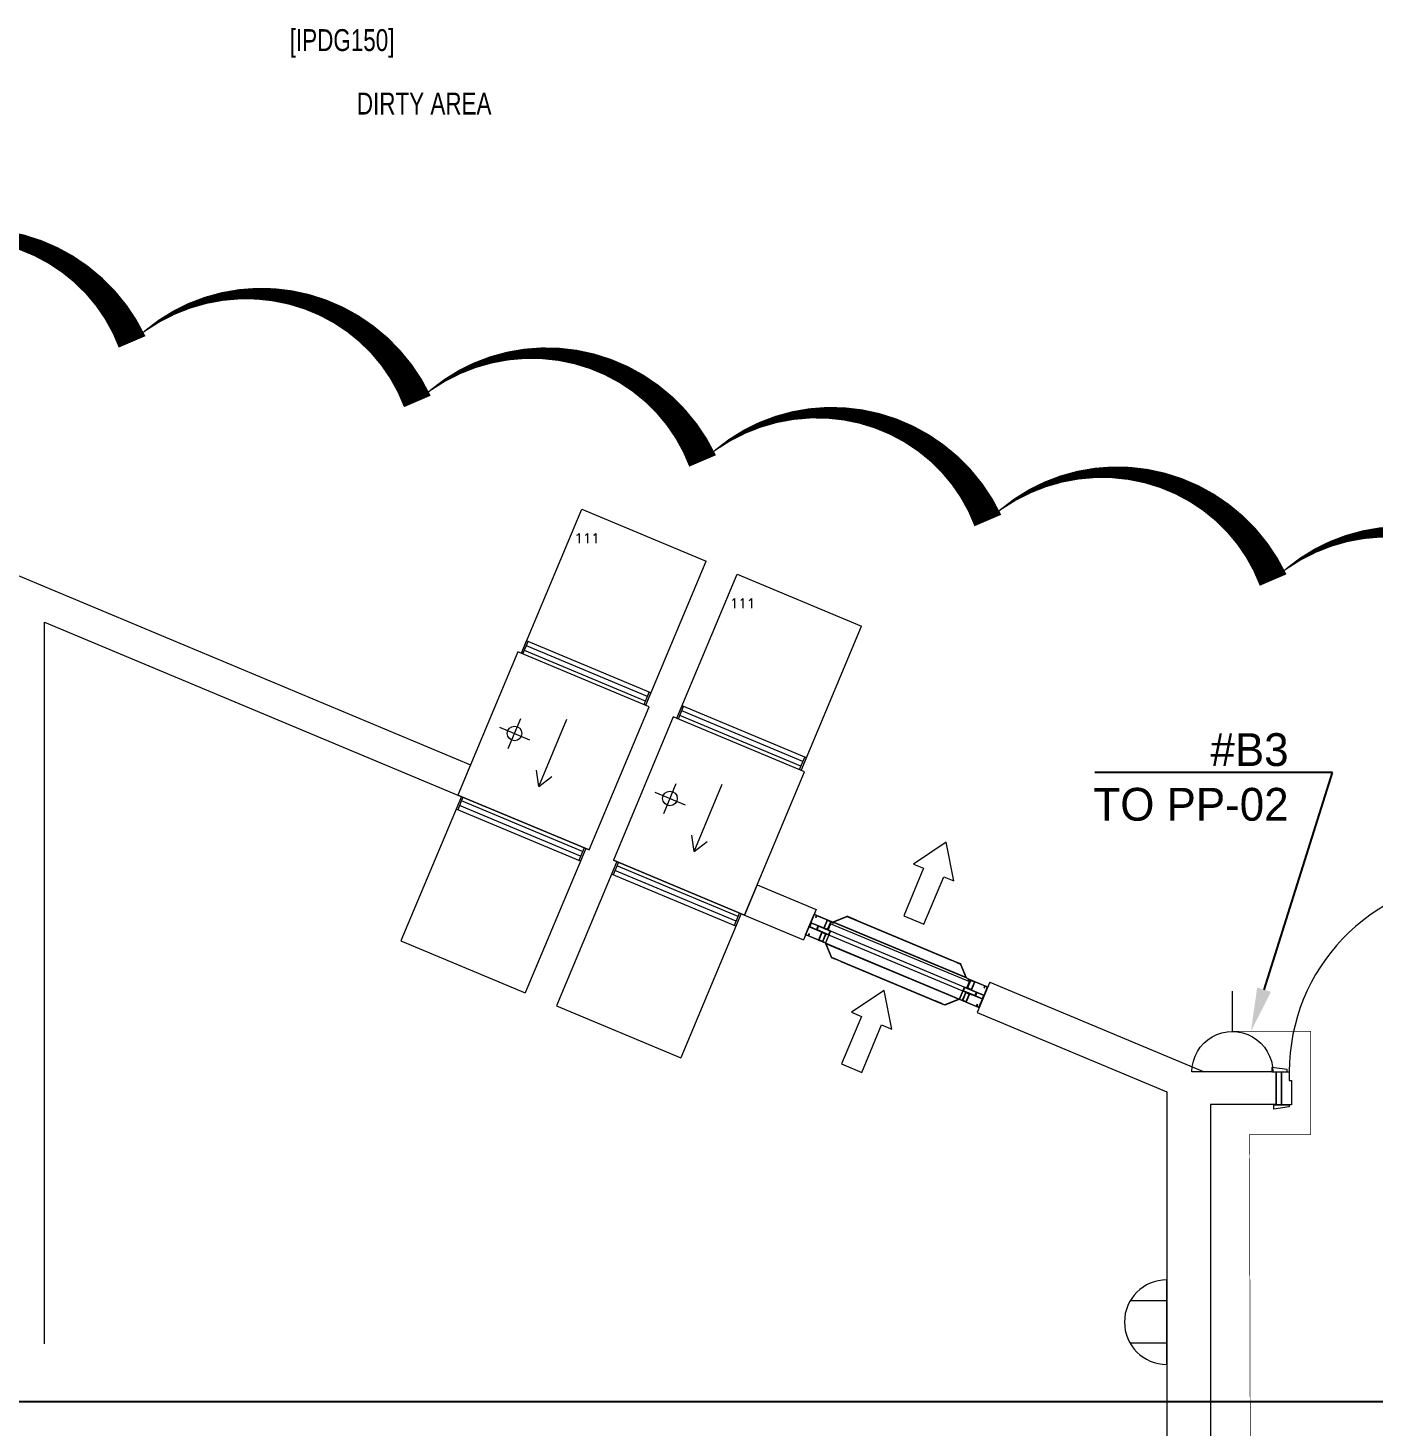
# Model space of a CAD drawing. Header units: metres. Extents: x 75097 to 220695, y -1557923 to -1361206.
# Drawn here: x 166703 to 172855, y -1404403 to -1398006 of the extents above; entities that cross this region are included whole.
import ezdxf
from ezdxf import colors
from ezdxf.entities.mleader import LeaderData, LeaderLine
from ezdxf.math import Vec2, Vec3

# ---------------------------------------------------------------- set-up
doc = ezdxf.new("R2010")
doc.units = ezdxf.units.M
doc.layers.get('0').update_dxf_attribs({"lineweight": 0})
for name, color, linetype, lineweight in [('A-100 - Copy$0$1_CONTORNO', 8, 'Continuous', 0), ('A-100 - Copy$0$5_QUOTE', 8, 'Continuous', 0), ('A-100 - Copy$0$6_SEZIONI', 8, 'Continuous', 0), ('A-100 - Copy$0$72_EGR_BASE_TEXT', 8, 'Continuous', 0), ('A-100 - Copy$0$Aluminum', 8, 'Continuous', 0), ('A-100 - Copy$0$Medical Equipment and Furniture', 8, 'Continuous', 0), ('A-100 - Copy$0$Walls', 8, 'Continuous', 0), ('A-100 - Copy$0$Wooden Joinery', 8, 'Continuous', 0)]:
    doc.layers.add(name, color=color, linetype=linetype, lineweight=lineweight)
doc.layers.add('A-100 - Copy$0$axes', color=8, linetype='Continuous')
for name, color, linetype, lineweight, true_color in [('E-POWR', 7, 'Continuous', 9, 0x4e7e3e), ('EXF', 7, 'Continuous', 0, 0x4e7e3e), ('REV 01', 7, 'Continuous', 0, 0xe41b4d)]:
    doc.layers.add(name, color=color, linetype=linetype, lineweight=lineweight, true_color=true_color)
doc.styles.add('A-100 - Copy$0$list_ghTextstyle', font='romans.shx', dxfattribs={"height": 0.25})
doc.styles.add('A-100 - Copy$0$X3G_ENTITY_2587EA', font='swisscl.ttf', dxfattribs={"height": 200})
doc.styles.get("Standard").update_dxf_attribs({"font": 'GOTHIC.TTF'})
pattern_1 = [(225, (102663.7138, -54866.1025), (1.76776695, -1.76776695), [])]

# ---------------------------------------------------------------- blocks, each defined once
blk = doc.blocks.new('NORMAL SOCKET')
at = {"layer": 'E-POWR'}
for p, q in [((0, 308), (0, 615)), ((-308, 0), (308, 0))]:
    blk.add_line(p, q, dxfattribs=at)
blk.add_ellipse((0, 0), major_axis=(33, 306), ratio=1, start_param=4.81904, end_param=7.960633, dxfattribs=at)
blk = doc.blocks.new('MECH UPDATED')
at = {"layer": 'EXF', "color": 85, "elevation": 0}
for points in [[(101035.6, -1363352.2), (101035.5, -1363739)], [(101035.6, -1363448.9), (101203.1, -1363448.9)], [(101035.5, -1363642.3), (101203, -1363642.4)]]:
    blk.add_lwpolyline(points, dxfattribs=at)
at = {"layer": 'EXF', "color": 85}
blk.add_arc((101035.5, -1363545.6, 0), 193.4, 269.98538, 89.98538, dxfattribs=at)
blk = doc.blocks.new('A-100 - Copy$0$Washer Disinfector')
at = {"layer": 'A-100 - Copy$0$Medical Equipment and Furniture', "ltscale": 10}
for p, q in [((-729978, -325754.9, 0), (-729701.9, -325095.4, 0)), ((-729701.9, -325095.4, 0), (-729133.6, -325333.2, 0)), ((-729409.7, -325992.8, 0), (-729133.6, -325333.2, 0)), ((-730252.1, -326409.8, 0), (-730528.2, -327069.4, 0)), ((-729683.9, -326647.7, 0), (-729960, -327307.2, 0)), ((-730528.2, -327069.4, 0), (-729960, -327307.2, 0))]:
    blk.add_line(p, q, dxfattribs=at)
at = {"layer": 'A-100 - Copy$0$Medical Equipment and Furniture'}
for p, q in [((-729978, -325754.9, 0), (-729953.8, -325697.3, 0)), ((-729970.6, -325758, 0), (-729946.4, -325700.3, 0)), ((-729401.5, -325952.3, 0), (-729954.9, -325720.6, 0)), ((-729385.6, -325935.1, 0), (-729953.8, -325697.3, 0)), ((-729993.6, -325748.3, 0), (-730267.8, -326403.3, 0)), ((-729394.1, -325999.3, 0), (-729993.6, -325748.3, 0)), ((-729410.5, -325973.8, 0), (-729963.9, -325742.1, 0)), ((-729417.1, -325989.7, 0), (-729393, -325932, 0)), ((-729409.7, -325992.8, 0), (-729385.6, -325935.1, 0)), ((-730037.7, -326190.3, 0), (-729980, -326052.5, 0)), ((-729668.2, -326654.3, 0), (-729394.1, -325999.3, 0)), ((-730077.7, -326092.6, 0), (-729940, -326150.2, 0)), ((-729898.8, -326363.4, 0), (-729770.2, -326056.3, 0)), ((-729898.8, -326363.4, 0), (-729908.3, -326289, 0)), ((-729898.8, -326363.4, 0), (-729839.1, -326317.9, 0)), ((-730252.1, -326409.8, 0), (-730276.3, -326467.5, 0)), ((-730244.7, -326412.9, 0), (-730268.9, -326470.6, 0)), ((-730267.8, -326403.3, 0), (-729668.2, -326654.3, 0)), ((-729668.2, -326654.3, 0), (-730267.8, -326403.3, 0)), ((-729697.9, -326660.5, 0), (-730251.4, -326428.8, 0)), ((-729708, -326705.4, 0), (-730276.3, -326467.5, 0)), ((-729706.9, -326682, 0), (-730260.4, -326450.3, 0)), ((-729691.3, -326644.6, 0), (-729715.4, -326702.3, 0)), ((-729683.9, -326647.7, 0), (-729708, -326705.4, 0))]:
    blk.add_line(p, q, dxfattribs=at)
blk.add_circle((-730008.9, -326121.4, 0), 33.5, dxfattribs=at)
blk = doc.blocks.new('A-100 - Copy$0$fffd')
at = {"layer": 'A-100 - Copy$0$6_SEZIONI'}
h = blk.add_hatch(dxfattribs=at)
h.set_pattern_fill('ANSI31', color=256, scale=5, angle=90.00001, style=0)
h.set_pattern_definition([(135, (138052.613, -844.825), (-11.2253, -11.2253), [])])
h.paths.add_polyline_path([(138140, -369.4), (138139.2, -370.3), (138188.6, -419.8), (138189.5, -418.9)])
at = {"layer": 'A-100 - Copy$0$1_CONTORNO'}
for p, q in [((138140, -369.4), (138139.2, -370.3)), ((138139.2, -370.3), (138188.6, -419.8)), ((138139.7, -369.2), (138141.2, -370.7)), ((138139.7, -369.2), (138799.7, -369.2)), ((138140, -369.4), (138189.5, -418.9)), ((138141.2, -370.7), (138798.2, -370.7)), ((138799.5, -369.4), (138750, -418.9)), ((138800.3, -370.3), (138750.8, -419.8)), ((138798.2, -370.7), (138799.7, -369.2)), ((138800.3, -370.3), (138799.5, -369.4)), ((138188.2, -417.7), (138189.7, -419.2)), ((138204.2, -417.7), (138188.2, -417.7)), ((138188.6, -419.8), (138189.5, -418.9)), ((138204.2, -419.2), (138189.7, -419.2)), ((138204.2, -417.7), (138235.2, -417.7)), ((138204.2, -419.2), (138204.2, -417.7)), ((138235.2, -419.2), (138204.2, -419.2)), ((138235.2, -417.7), (138235.2, -419.2)), ((138704.2, -417.7), (138235.2, -417.7)), ((138704.2, -419.2), (138235.2, -419.2)), ((138735.2, -417.7), (138704.2, -417.7)), ((138704.2, -417.7), (138704.2, -419.2)), ((138704.2, -419.2), (138735.2, -419.2)), ((138751.2, -417.7), (138735.2, -417.7)), ((138735.2, -419.2), (138735.2, -417.7)), ((138749.7, -419.2), (138735.2, -419.2)), ((138749.7, -419.2), (138751.2, -417.7)), ((138750, -418.9), (138750.8, -419.8))]:
    blk.add_line(p, q, dxfattribs=at)
blk = doc.blocks.new('A-100 - Copy$0$DD')
at = {"layer": 'A-100 - Copy$0$5_QUOTE', "xscale": -1, "rotation": 180}
blk.add_blockref('A-100 - Copy$0$fffd', (-135505.5, 5414.6), dxfattribs=at)
blk = doc.blocks.new('A-100 - Copy$0$pt1000 1')
at = {"layer": 'A-100 - Copy$0$1_CONTORNO'}
h = blk.add_hatch(dxfattribs=at)
h.set_pattern_fill('ANSI31', color=256, scale=20, angle=180, style=0)
h.set_pattern_definition(pattern_1)
h.paths.add_polyline_path([(105172.7, -48696.3), (105152.7, -48696.3), (105152.7, -48736.3), (105172.7, -48736.3)])
h.paths.add_polyline_path([(105171.2, -48697.8), (105171.2, -48734.8), (105154.2, -48734.8), (105154.2, -48697.8)], flags=16)
h.paths.add_polyline_path([(105126.2, -48696.3), (105186.2, -48696.3), (105186.2, -48676.3), (105172.7, -48676.3), (105126.2, -48676.3)])
h.paths.add_polyline_path([(105184.7, -48677.8), (105184.7, -48694.8), (105127.7, -48694.8), (105127.7, -48677.8)], flags=16)
h.paths.add_polyline_path([(105152.7, -48676.3), (105172.7, -48676.3), (105172.7, -48636.3), (105152.7, -48636.3)])
h.paths.add_polyline_path([(105154.2, -48674.8), (105171.2, -48674.8), (105171.2, -48637.8), (105154.2, -48637.8)], flags=16)
h = blk.add_hatch(dxfattribs=at)
h.set_pattern_fill('ANSI31', color=256, scale=20, angle=180, style=0)
h.set_pattern_definition(pattern_1)
h.paths.add_polyline_path([(105884.7, -48696.3), (105864.7, -48696.3), (105864.7, -48736.3), (105884.7, -48736.3)])
h.paths.add_polyline_path([(105883.2, -48734.8), (105866.2, -48734.8), (105866.2, -48697.8), (105883.2, -48697.8)], flags=16)
h.paths.add_polyline_path([(105851.2, -48696.3), (105855.7, -48696.3), (105911.2, -48696.3), (105911.2, -48676.3), (105851.2, -48676.3)])
h.paths.add_polyline_path([(105852.7, -48694.8), (105852.7, -48677.8), (105909.7, -48677.8), (105909.7, -48694.8)], flags=16)
h.paths.add_polyline_path([(105864.7, -48676.3), (105884.7, -48676.3), (105884.7, -48636.3), (105864.7, -48636.3)])
h.paths.add_polyline_path([(105883.2, -48674.8), (105883.2, -48637.8), (105866.2, -48637.8), (105866.2, -48674.8)], flags=16)
for p, q in [((105089, -48737.3), (105089, -48635.3)), ((105102.2, -48635.3), (105089, -48635.3)), ((105090.2, -48636.5), (105090.2, -48696.3)), ((105101, -48636.5), (105090.2, -48636.5)), ((105090.2, -48676.3), (105126.2, -48676.3)), ((105090.2, -48696.3), (105090.2, -48676.3)), ((105090.2, -48736.1), (105090.2, -48676.3)), ((105091.7, -48677.8), (105124.7, -48677.8)), ((105091.7, -48694.8), (105091.7, -48677.8)), ((105101, -48645.3), (105101, -48636.5)), ((105102.2, -48645.3), (105101, -48645.3)), ((105187.2, -48635.3), (105102.2, -48635.3)), ((105102.2, -48645.3), (105102.2, -48635.3)), ((105102.2, -48645.3), (105102.2, -48635.3)), ((105102.2, -48645.3), (105103.4, -48645.3)), ((105186.2, -48636.3), (105103.4, -48636.3)), ((105103.4, -48645.3), (105103.4, -48636.3)), ((105124.7, -48694.8), (105124.7, -48677.8)), ((105126.2, -48676.3), (105186.2, -48676.3)), ((105126.2, -48696.3), (105126.2, -48676.3)), ((105126.2, -48696.3), (105126.2, -48676.3)), ((105127.7, -48677.8), (105184.7, -48677.8)), ((105127.7, -48694.8), (105127.7, -48677.8)), ((105152.7, -48636.3), (105152.7, -48676.3)), ((105154.2, -48637.8), (105154.2, -48674.8)), ((105171.2, -48637.8), (105154.2, -48637.8)), ((105154.2, -48674.8), (105171.2, -48674.8)), ((105171.2, -48674.8), (105171.2, -48637.8)), ((105172.7, -48676.3), (105172.7, -48636.3)), ((105864.7, -48676.3), (105172.7, -48676.3)), ((105184.7, -48677.8), (105184.7, -48694.8)), ((105186.2, -48676.3), (105186.2, -48636.3)), ((105186.2, -48676.3), (105186.2, -48696.3)), ((105186.2, -48676.3), (105186.2, -48696.3)), ((105187.2, -48696.3), (105187.2, -48635.3)), ((105187.2, -48635.3), (105850.2, -48635.3)), ((105850.2, -48635.3), (105935.8, -48635.3)), ((105850.2, -48696.3), (105850.2, -48635.3)), ((105851.2, -48636.3), (105934.6, -48636.3)), ((105851.2, -48676.3), (105851.2, -48636.3)), ((105851.2, -48676.3), (105851.2, -48696.3)), ((105911.2, -48676.3), (105851.2, -48676.3)), ((105851.2, -48676.3), (105851.2, -48696.3)), ((105909.7, -48677.8), (105852.7, -48677.8)), ((105852.7, -48677.8), (105852.7, -48694.8)), ((105864.7, -48676.3), (105864.7, -48636.3)), ((105864.7, -48636.3), (105884.7, -48636.3)), ((105884.7, -48676.3), (105864.7, -48676.3)), ((105866.2, -48674.8), (105866.2, -48637.8)), ((105866.2, -48637.8), (105883.2, -48637.8)), ((105883.2, -48674.8), (105866.2, -48674.8)), ((105883.2, -48637.8), (105883.2, -48674.8)), ((105884.7, -48636.3), (105884.7, -48676.3)), ((105909.7, -48694.8), (105909.7, -48677.8)), ((105911.2, -48696.3), (105911.2, -48676.3)), ((105947.8, -48676.3), (105911.2, -48676.3)), ((105911.2, -48696.3), (105911.2, -48676.3)), ((105946.3, -48677.8), (105912.7, -48677.8)), ((105912.7, -48694.8), (105912.7, -48677.8)), ((105934.6, -48645.3), (105934.6, -48636.3)), ((105935.8, -48645.3), (105934.6, -48645.3)), ((105935.8, -48645.3), (105935.8, -48635.3)), ((105935.8, -48635.3), (105949, -48635.3)), ((105935.8, -48645.3), (105935.8, -48635.3)), ((105935.8, -48645.3), (105937, -48645.3)), ((105937, -48645.3), (105937, -48636.5)), ((105937, -48636.5), (105947.8, -48636.5)), ((105946.3, -48694.8), (105946.3, -48677.8)), ((105947.8, -48636.5), (105947.8, -48696.3)), ((105947.8, -48696.3), (105947.8, -48676.3)), ((105947.8, -48736.1), (105947.8, -48676.3)), ((105949, -48635.3), (105949, -48737.3)), ((105102.2, -48737.3), (105089, -48737.3)), ((105090.2, -48696.3), (105090.2, -48738)), ((105126.2, -48696.3), (105090.2, -48696.3)), ((105101, -48736.1), (105090.2, -48736.1)), ((105124.7, -48694.8), (105091.7, -48694.8)), ((105101, -48727.3), (105101, -48736.1)), ((105102.2, -48727.3), (105101, -48727.3)), ((105103.2, -48727.3), (105102.2, -48727.3)), ((105102.2, -48727.3), (105102.2, -48737.3)), ((105184.2, -48737.3), (105102.2, -48737.3)), ((105103.2, -48727.3), (105103.2, -48736.3)), ((105183.2, -48736.3), (105103.2, -48736.3)), ((105186.2, -48696.3), (105126.2, -48696.3)), ((105186.2, -48696.3), (105126.2, -48696.3)), ((105184.7, -48694.8), (105127.7, -48694.8)), ((105152.7, -48736.3), (105152.7, -48696.3)), ((105172.7, -48736.3), (105152.7, -48736.3)), ((105154.2, -48734.8), (105154.2, -48697.8)), ((105154.2, -48697.8), (105171.2, -48697.8)), ((105171.2, -48734.8), (105154.2, -48734.8)), ((105171.2, -48697.8), (105171.2, -48734.8)), ((105172.7, -48696.3), (105172.7, -48736.3)), ((105175.7, -48696.3), (105175.7, -48727.3)), ((105861.7, -48727.3), (105175.7, -48727.3)), ((105184.2, -48732.3), (105177.3, -48733.5)), ((105177.5, -48734.5), (105177.3, -48733.5)), ((105183.2, -48733.5), (105177.5, -48734.5)), ((105855.7, -48696.3), (105181.7, -48696.3)), ((105183.2, -48733.5), (105183.2, -48736.3)), ((105184.2, -48732.3), (105184.2, -48737.3)), ((105184.2, -48737.3), (105853.2, -48737.3)), ((105851.2, -48696.3), (105911.2, -48696.3)), ((105852.7, -48694.8), (105909.7, -48694.8)), ((105853.2, -48732.3), (105853.2, -48737.3)), ((105853.2, -48732.3), (105860.1, -48733.5)), ((105853.2, -48737.3), (105935.8, -48737.3)), ((105854.2, -48733.5), (105854.2, -48736.3)), ((105854.2, -48733.5), (105860, -48734.5)), ((105854.2, -48736.3), (105934.8, -48736.3)), ((105860, -48734.5), (105860.1, -48733.5)), ((105861.7, -48696.3), (105861.7, -48727.3)), ((105864.7, -48696.3), (105864.7, -48736.3)), ((105864.7, -48736.3), (105884.7, -48736.3)), ((105866.2, -48697.8), (105866.2, -48734.8)), ((105883.2, -48697.8), (105866.2, -48697.8)), ((105866.2, -48734.8), (105883.2, -48734.8)), ((105883.2, -48734.8), (105883.2, -48697.8)), ((105884.7, -48736.3), (105884.7, -48696.3)), ((105911.2, -48696.3), (105947.8, -48696.3)), ((105912.7, -48694.8), (105946.3, -48694.8)), ((105934.8, -48727.3), (105935.8, -48727.3)), ((105934.8, -48727.3), (105934.8, -48736.3)), ((105935.8, -48727.3), (105935.8, -48737.3)), ((105935.8, -48727.3), (105937, -48727.3)), ((105935.8, -48737.3), (105949, -48737.3)), ((105937, -48727.3), (105937, -48736.1)), ((105937, -48736.1), (105947.8, -48736.1)), ((105947.8, -48696.3), (105947.8, -48738))]:
    blk.add_line(p, q, dxfattribs=at)
blk.add_blockref('A-100 - Copy$0$DD', (102554.5, -54419.1), dxfattribs=at)
at = {"layer": 'A-100 - Copy$0$1_CONTORNO', "xscale": -1, "rotation": 180}
blk.add_blockref('A-100 - Copy$0$DD', (102561.3, -42953.5), dxfattribs=at)
blk = doc.blocks.new('A-100 - Copy')
at = {"layer": 'A-100 - Copy$0$Aluminum', "elevation": 0}
for points in [[(170797.9, -1402103.2), (170888.7, -1401886.4), (170934.8, -1401905.7), (170900.5, -1401728.7), (170750.3, -1401828.5), (170796.4, -1401847.8), (170705.7, -1402064.6)], [(170797.9, -1402103.2), (170888.7, -1401886.4), (170934.8, -1401905.7), (170900.5, -1401728.7), (170750.3, -1401828.5), (170796.4, -1401847.8), (170705.7, -1402064.6)], [(170514.1, -1402781.2), (170604.8, -1402564.4), (170651, -1402583.7), (170616.6, -1402406.7), (170466.5, -1402506.5), (170512.6, -1402525.8), (170421.8, -1402742.6)], [(170514.1, -1402781.2), (170604.8, -1402564.4), (170651, -1402583.7), (170616.6, -1402406.7), (170466.5, -1402506.5), (170512.6, -1402525.8), (170421.8, -1402742.6)]]:
    blk.add_lwpolyline(points, close=True, dxfattribs=at)
at = {"layer": 'A-100 - Copy$0$axes'}
blk.add_line((178940.3, -1404287.7, 2.4), (95748.8, -1404287.7, 2.4), dxfattribs=at)
at = {"layer": 'A-100 - Copy$0$Walls'}
for p, q in [((164711.1, -1399694, 0), (168726.3, -1401374.9, 0)), ((166778.3, -1404022.7, 0), (166778.3, -1400722, 0)), ((166778.3, -1400722, 0), (168668.4, -1401513.3, 0)), ((168726.3, -1401374.9, 0), (168668.4, -1401513.3, 0)), ((170036.2, -1401923.2, 0), (169978.3, -1402061.6, 0)), ((170036.2, -1401923.2, 0), (170305.9, -1402036.2, 0)), ((169978.3, -1402061.6, 0), (170248, -1402174.5, 0)), ((170305.9, -1402036.2, 0), (170248, -1402174.5, 0)), ((171099.2, -1402368.2, 0), (171041.3, -1402506.6, 0)), ((171099.2, -1402368.2, 0), (172078.9, -1402778.4, 0)), ((171041.3, -1402506.6, 0), (171908.3, -1402869.6, 0)), ((172388.3, -1402778.4, 0), (172078.9, -1402778.4, 0)), ((172408.3, -1402778.4, 0), (172408.3, -1402928.4, 0)), ((171908.3, -1402869.6, 0), (171908.3, -1408182.7, 0)), ((172108.3, -1402928.4, 0), (172108.3, -1409982.7, 0)), ((172408.3, -1402928.4, 0), (172108.3, -1402928.4, 0))]:
    blk.add_line(p, q, dxfattribs=at)
at = {"layer": 'A-100 - Copy$0$Wooden Joinery', "elevation": 0}
for points in [[(172458.3, -1402778.4), (172458.3, -1402768.4), (172388.3, -1402758.4), (172388.3, -1402778.4)], [(172468.3, -1402928.9), (172468.3, -1402938.9), (172398.3, -1402948.9), (172398.3, -1402928.9)]]:
    blk.add_lwpolyline(points, close=True, dxfattribs=at)
for points in [[(172433.3, -1402778.4), (172433.3, -1402928.9), (172408.3, -1402928.9), (172408.3, -1402778.4), (172433.3, -1402778.4)], [(172433.3, -1402778.4), (172468.3, -1402778.4), (172468.3, -1402818.4), (172478.3, -1402818.4), (172478.3, -1402928.9), (172433.3, -1402928.9), (172433.3, -1402778.4)]]:
    blk.add_lwpolyline(points, dxfattribs=at)
at = {"layer": 'A-100 - Copy$0$Wooden Joinery'}
blk.add_arc((173348.3, -1402778.4, 0), 880, 92.60525, 180, dxfattribs=at)
at = {"layer": 'A-100 - Copy$0$Aluminum', "rotation": 157.2843218488993}
blk.add_blockref('A-100 - Copy$0$pt1000 1', (249207.1, -1487928.3, 0), dxfattribs=at)
blk.add_blockref('A-100 - Copy$0$pt1000 1', (249207.1, -1487928.3, 0), dxfattribs=at)
at = {"layer": 'A-100 - Copy$0$Medical Equipment and Furniture'}
for p in [(898936.2, -1075110, 0), (899646.5, -1075407.3, 0)]:
    blk.add_blockref('A-100 - Copy$0$Washer Disinfector', p, dxfattribs=at)
at = {"layer": 'A-100 - Copy$0$72_EGR_BASE_TEXT', "char_height": 100, "attachment_point": 2, "style": 'A-100 - Copy$0$X3G_ENTITY_2587EA'}
for s, insert in [('[IPDG150]', (168139, -1398011.1)), ('DIRTY AREA', (168514.1, -1398301.5))]:
    blk.add_mtext(s, dxfattribs=dict(at, insert=insert))
at = {"layer": 'A-100 - Copy$0$Medical Equipment and Furniture', "style": 'A-100 - Copy$0$list_ghTextstyle'}
for p in [(169200.8, -1400361.9, 0), (169911.1, -1400659.3, 0)]:
    blk.add_text('111', height=45, dxfattribs=at).set_placement(p)

msp = doc.modelspace()

# ---------------------------------------------------------------- linework, layer by layer
at = {"layer": 'E-POWR', "const_width": 3}
msp.add_lwpolyline([(172208, -1402593.8), (172566.6, -1402593.8), (172566.6, -1403065.6), (172286.1, -1403065.6), (172292.9, -1405537.4), (172292.9, -1411248.1), (167493.6, -1411248.1), (161625.3, -1411248.1), (161622.7, -1412438.8), (161622.7, -1422439), (161622.7, -1432439), (161622.7, -1443656.7), (162330.4, -1443659.6)], dxfattribs=at)

# ---------------------------------------------------------------- block references
at = {"layer": 'E-POWR', "color": 85, "xscale": -0.6, "yscale": 0.6, "zscale": 0.6}
msp.add_blockref('NORMAL SOCKET', (172208, -1402778.4, 0), dxfattribs=at)
at = {"layer": 'EXF', "color": 85, "rotation": 180}
msp.add_blockref('MECH UPDATED', (272943.8, -2767468.7, 0), dxfattribs=at)

# ---------------------------------------------------------------- leaders
at = {"layer": 'E-POWR'}
ml = msp.add_multileader_mtext('Standard', dxfattribs=at)
ml.set_content('#B3\\PTO PP-02', color=256)
ml.set_leader_properties()
ml.build(insert=Vec2(0, 0))
ml.multileader.update_dxf_attribs({"text_right_attachment_type": 6, "dogleg_length": 200, "arrow_head_size": 200})
ctx = ml.context
ctx.base_point, ctx.char_height, ctx.arrow_head_size, ctx.landing_gap_size, ctx.plane_origin = Vec3(171599.7, -1401307.2), 150, 200, 0.09, Vec3(173690.9, -1403113.3)
ctx.right_attachment, ctx.text_align_type = 6, 2
notes = []
notes.append((ctx, [(1, (1, 1, 0), (172665.1, -1401410.3), (-1, 0), 200, [(0, [(172292.9, -1402593.8)], 0, [])])]))
ctx.mtext.insert, ctx.mtext.alignment, ctx.mtext.flow_direction = Vec3(172465, -1401230.3), 3, 5
for ctx, leaders in notes:
    for number, flags, end, landing, length, lines in leaders:
        leader = LeaderData()
        leader.index, (leader.has_last_leader_line, leader.has_dogleg_vector, leader.attachment_direction) = number, flags
        leader.last_leader_point, leader.dogleg_vector, leader.dogleg_length = Vec3(end), Vec3(landing), length
        for number, points, colour, breaks in lines:
            line = LeaderLine()
            line.index, line.vertices, line.color, line.breaks = number, Vec3.list(points), colors.encode_raw_color(colour), breaks
            leader.lines.append(line)
        ctx.leaders.append(leader)

# ---------------------------------------------------------------- next in the draw order: block references
msp.add_blockref('A-100 - Copy', (0, 0))

# ---------------------------------------------------------------- next in the draw order: linework, layer by layer
at = {"layer": 'REV 01', "color": 3, "elevation": 0}
msp.add_lwpolyline([(162609.3, -1405771.1, 0, 133.2, -0.520567), (162493.9, -1404444.2, 0, 133.2, -0.520567), (162378.5, -1403117.2, 0, 133.2, -0.520567), (162263.1, -1401790.3, 0, 133.2, -0.520567), (162147.6, -1400463.4, 0, 133.2, -0.520567), (162032.2, -1399136.5, 0, 133.2, -0.520567), (161964, -1398352, 0, 133.2, -0.520567), (163267.8, -1398624.2, 0, 133.2, -0.520567), (164571.6, -1398896.5, 0, 133.2, -0.520567), (165875.4, -1399168.8, 0, 133.2, -0.520567), (167179.2, -1399441, 0, 133.2, -0.520567), (168483, -1399713.3, 0, 133.2, -0.520567), (169786.8, -1399985.5, 0, 133.2, -0.520567), (171090.6, -1400257.8, 0, 133.2, -0.520567), (172394.4, -1400530, 0, 133.2, -0.520567), (173698.2, -1400802.3, 0, 133.2, -0.520567)], format="xyseb", dxfattribs=at)

doc.saveas('drawing.dxf')
